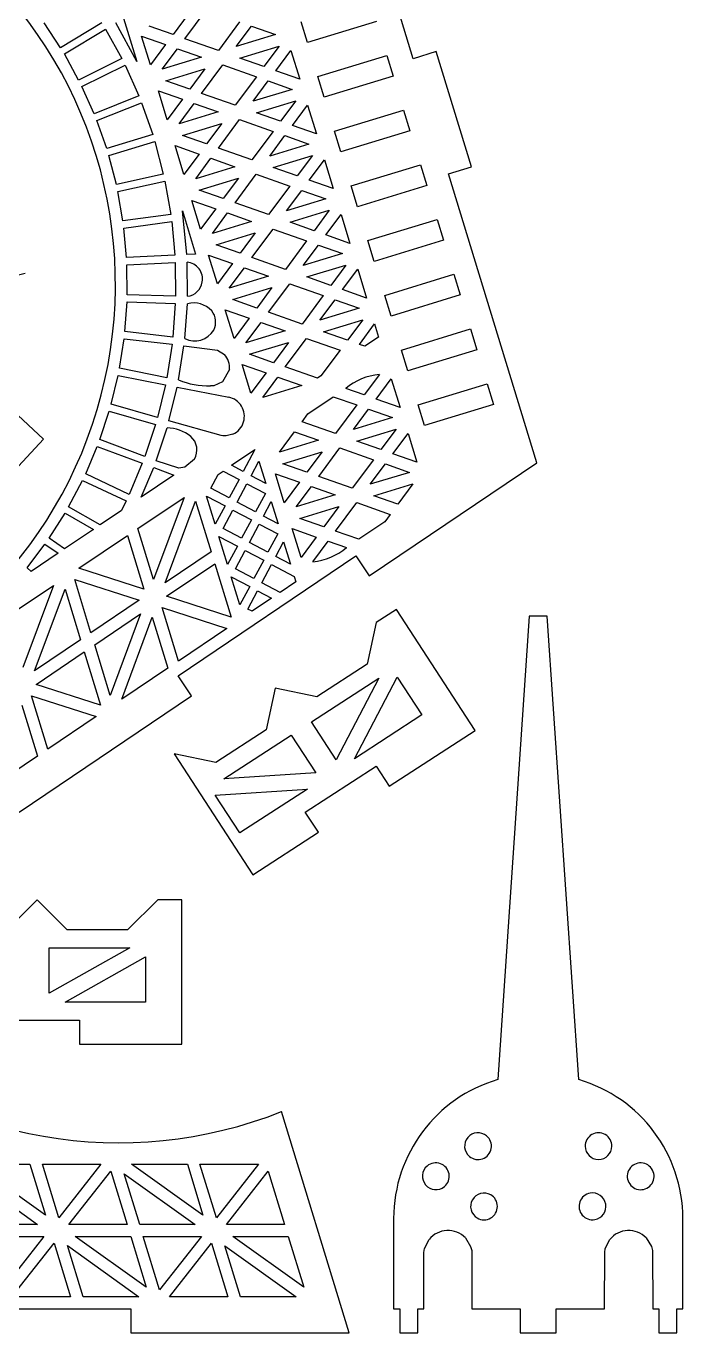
# Model space of a CAD drawing. Extents: x -170 to 20, y -131 to 140.
# Drawn here: x -67.6 to 19.6, y -131.2 to 42.3 of the extents above; entities that cross this region are included whole.
import ezdxf

# ---------------------------------------------------------------- set-up
doc = ezdxf.new("R2010")
doc.units = 0
doc.header["$MEASUREMENT"] = 0
doc.layers.add('CYAN', color=4, linetype='Continuous')

msp = doc.modelspace()

# ---------------------------------------------------------------- linework, layer by layer
at = {"layer": 'CYAN'}
for p, q in [((-16.172992, 38.017493), (-26.931992, 73.209493)), ((-46.030992, 43.946493), (-48.047992, 41.238493)), ((-46.473992, 40.674493), (-43.657992, 44.462493)), ((-62.983992, 39.474493), (-65.165992, 42.780493)), ((-57.491992, 42.784493), (-62.983992, 39.474493)), ((-62.479992, 38.645493), (-57.006992, 41.950493)), ((-57.006992, 41.950493), (-54.846992, 38.030493)), ((-52.863992, 37.633493), (-55.631992, 42.788493)), ((-54.623992, 43.389493), (-52.863992, 37.633493)), ((-48.047992, 41.238493), (-51.232992, 42.356493)), ((-39.205992, 42.896493), (-42.020992, 39.107493)), ((-39.647992, 39.623493), (-37.631992, 42.331493)), ((-37.631992, 42.331493), (-34.445992, 41.214493)), ((-30.214992, 40.165493), (-31.056992, 42.919493)), ((-21.033992, 42.972493), (-30.214992, 40.165493)), ((-52.222992, 41.007493), (-49.036992, 39.890493)), ((-51.052992, 37.182493), (-52.222992, 41.007493)), ((-42.020992, 39.107493), (-46.473992, 40.674493)), ((-34.445992, 41.214493), (-39.647992, 39.623493)), ((-60.585992, 35.188493), (-62.479992, 38.645493)), ((-49.036992, 39.890493), (-51.052992, 37.182493)), ((-49.478992, 36.618493), (-47.462992, 39.326493)), ((-44.276992, 38.208493), (-49.478992, 36.618493)), ((-47.462992, 39.326493), (-44.276992, 38.208493)), ((-39.180992, 38.093493), (-33.977992, 39.684493)), ((-33.977992, 39.684493), (-35.994992, 36.976493)), ((-34.420992, 36.411493), (-32.403992, 39.119493)), ((-32.403992, 39.119493), (-31.234992, 35.294493)), ((-28.834992, 35.651493), (-19.653992, 38.458493)), ((-19.653992, 38.458493), (-18.811992, 35.704493)), ((-13.112992, 38.952493), (-16.172992, 38.017493)), ((-8.434992, 23.651493), (-13.112992, 38.952493)), ((-54.846992, 38.030493), (-60.585992, 35.188493)), ((-60.152992, 34.317493), (-54.418992, 37.178493)), ((-54.418992, 37.178493), (-52.578992, 33.077493)), ((-49.010992, 35.088493), (-43.808992, 36.678493)), ((-43.808992, 36.678493), (-45.825992, 33.970493)), ((-44.251992, 33.406493), (-41.435992, 37.194493)), ((-41.435992, 37.194493), (-36.983992, 35.628493)), ((-35.994992, 36.976493), (-39.180992, 38.093493)), ((-45.825992, 33.970493), (-49.010992, 35.088493)), ((-36.983992, 35.628493), (-39.798992, 31.839493)), ((-37.425992, 32.355493), (-35.409992, 35.063493)), ((-35.409992, 35.063493), (-32.223992, 33.946493)), ((-31.234992, 35.294493), (-34.420992, 36.411493)), ((-27.992992, 32.897493), (-28.834992, 35.651493)), ((-18.811992, 35.704493), (-27.992992, 32.897493)), ((-58.528992, 30.714493), (-60.152992, 34.317493)), ((-52.578992, 33.077493), (-58.528992, 30.714493)), ((-48.830992, 29.914493), (-49.999992, 33.740493)), ((-49.999992, 33.740493), (-46.814992, 32.622493)), ((-39.798992, 31.839493), (-44.251992, 33.406493)), ((-32.223992, 33.946493), (-37.425992, 32.355493)), ((-58.170992, 29.819493), (-52.240992, 32.176493)), ((-52.240992, 32.176493), (-50.739992, 27.950493)), ((-46.814992, 32.622493), (-48.830992, 29.914493)), ((-47.256992, 29.350493), (-45.240992, 32.058493)), ((-45.240992, 32.058493), (-42.054992, 30.940493)), ((-36.958992, 30.825493), (-31.755992, 32.416493)), ((-31.755992, 32.416493), (-33.772992, 29.708493)), ((-32.198992, 29.143493), (-30.181992, 31.851493)), ((-30.181992, 31.851493), (-29.012992, 28.026493)), ((-56.860992, 26.079493), (-58.170992, 29.819493)), ((-42.054992, 30.940493), (-47.256992, 29.350493)), ((-42.029992, 26.138493), (-39.213992, 29.926493)), ((-39.213992, 29.926493), (-34.761992, 28.360493)), ((-33.772992, 29.708493), (-36.958992, 30.825493)), ((-26.612992, 28.383493), (-17.431992, 31.190493)), ((-17.431992, 31.190493), (-16.589992, 28.436493)), ((-50.739992, 27.950493), (-56.860992, 26.079493)), ((-46.788992, 27.820493), (-41.586992, 29.410493)), ((-43.602992, 26.702493), (-46.788992, 27.820493)), ((-41.586992, 29.410493), (-43.602992, 26.702493)), ((-34.761992, 28.360493), (-37.576992, 24.571493)), ((-35.203992, 25.087493), (-33.187992, 27.795493)), ((-33.187992, 27.795493), (-30.001992, 26.678493)), ((-29.012992, 28.026493), (-32.198992, 29.143493)), ((-25.770992, 25.629493), (-26.612992, 28.383493)), ((-16.589992, 28.436493), (-25.770992, 25.629493)), ((-56.579992, 25.161493), (-50.459992, 27.032493)), ((-50.459992, 27.032493), (-49.340992, 22.690493)), ((-46.608992, 22.646493), (-47.777992, 26.472493)), ((-47.777992, 26.472493), (-44.592992, 25.354493)), ((-37.576992, 24.571493), (-42.029992, 26.138493)), ((-30.001992, 26.678493), (-35.203992, 25.087493)), ((-55.574992, 21.327493), (-56.579992, 25.161493)), ((-44.592992, 25.354493), (-46.608992, 22.646493)), ((-45.034992, 22.082493), (-43.018992, 24.790493)), ((-43.018992, 24.790493), (-39.832992, 23.672493)), ((-34.736992, 23.557493), (-29.533992, 25.148493)), ((-29.533992, 25.148493), (-31.550992, 22.440493)), ((-29.976992, 21.875493), (-27.959992, 24.583493)), ((-27.959992, 24.583493), (-26.790992, 20.758493)), ((-49.340992, 22.690493), (-55.574992, 21.327493)), ((-39.832992, 23.672493), (-45.034992, 22.082493)), ((-39.807992, 18.870493), (-36.991992, 22.659493)), ((-36.991992, 22.659493), (-32.539992, 21.092493)), ((-31.550992, 22.440493), (-34.736992, 23.557493)), ((-24.390992, 21.116493), (-15.209992, 23.922493)), ((-15.209992, 23.922493), (-14.367992, 21.168493)), ((-11.494992, 22.716493), (-8.434992, 23.651493)), ((0.241008, -15.669507), (-11.494992, 22.716493)), ((-55.370992, 20.386493), (-49.117992, 21.754493)), ((-49.117992, 21.754493), (-48.348992, 17.325493)), ((-44.566992, 20.552493), (-39.364992, 22.142493)), ((-39.364992, 22.142493), (-41.380992, 19.434493)), ((-32.539992, 21.092493), (-35.354992, 17.303493)), ((-26.790992, 20.758493), (-29.976992, 21.875493)), ((-23.548992, 18.361493), (-24.390992, 21.116493)), ((-14.367992, 21.168493), (-23.548992, 18.361493)), ((-54.702992, 16.491493), (-55.370992, 20.386493)), ((-44.386992, 15.379493), (-45.555992, 19.204493)), ((-45.555992, 19.204493), (-42.370992, 18.086493)), ((-41.380992, 19.434493), (-44.566992, 20.552493)), ((-32.981992, 17.820493), (-30.965992, 20.527493)), ((-27.779992, 19.410493), (-32.981992, 17.820493)), ((-30.965992, 20.527493), (-27.779992, 19.410493)), ((-46.217992, 11.995493), (-46.805992, 17.818493)), ((-46.805992, 17.818493), (-45.045992, 12.061493)), ((-42.370992, 18.086493), (-44.386992, 15.379493)), ((-42.812992, 14.814493), (-40.796992, 17.522493)), ((-40.796992, 17.522493), (-37.610992, 16.404493)), ((-35.354992, 17.303493), (-39.807992, 18.870493)), ((-32.514992, 16.289493), (-27.311992, 17.880493)), ((-27.311992, 17.880493), (-29.328992, 15.172493)), ((-48.348992, 17.325493), (-54.702992, 16.491493)), ((-54.574992, 15.526493), (-48.226992, 16.379493)), ((-48.226992, 16.379493), (-47.826992, 11.922493)), ((-37.610992, 16.404493), (-42.812992, 14.814493)), ((-29.328992, 15.172493), (-32.514992, 16.289493)), ((-27.754992, 14.608493), (-25.737992, 17.315493)), ((-25.737992, 17.315493), (-24.568992, 13.490493)), ((-22.168992, 13.848493), (-12.987992, 16.654493)), ((-12.987992, 16.654493), (-12.145992, 13.900493)), ((-54.211992, 11.601493), (-54.574992, 15.526493)), ((-42.344992, 13.284493), (-37.142992, 14.874493)), ((-37.142992, 14.874493), (-39.158992, 12.167493)), ((-37.585992, 11.602493), (-34.769992, 15.391493)), ((-34.769992, 15.391493), (-30.317992, 13.824493)), ((-24.568992, 13.490493), (-27.754992, 14.608493)), ((-12.145992, 13.900493), (-21.325992, 11.093493)), ((-39.158992, 12.167493), (-42.344992, 13.284493)), ((-30.317992, 13.824493), (-33.132992, 10.035493)), ((-30.759992, 10.552493), (-28.743992, 13.260493)), ((-28.743992, 13.260493), (-25.557992, 12.142493)), ((-21.325992, 11.093493), (-22.168992, 13.848493)), ((-47.826992, 11.922493), (-54.211992, 11.601493)), ((-54.165992, 10.632493), (-47.761992, 10.959493)), ((-54.126992, 6.670493), (-54.165992, 10.632493)), ((-47.761992, 10.959493), (-47.728992, 6.472493)), ((-45.045992, 12.061493), (-46.217992, 11.995493)), ((-46.134992, 6.458493), (-46.166992, 11.007493)), ((-42.164992, 8.111493), (-43.333992, 11.936493)), ((-43.333992, 11.936493), (-40.148992, 10.818493)), ((-40.148992, 10.818493), (-42.164992, 8.111493)), ((-33.132992, 10.035493), (-37.585992, 11.602493)), ((-25.557992, 12.142493), (-30.759992, 10.552493)), ((-30.291992, 9.022493), (-25.089992, 10.612493)), ((-25.089992, 10.612493), (-27.106992, 7.904493)), ((-40.590992, 7.546493), (-38.574992, 10.254493)), ((-35.388992, 9.137493), (-40.590992, 7.546493)), ((-38.574992, 10.254493), (-35.388992, 9.137493)), ((-27.106992, 7.904493), (-30.291992, 9.022493)), ((-25.532992, 7.340493), (-23.515992, 10.048493)), ((-23.515992, 10.048493), (-22.346992, 6.222493)), ((-19.946992, 6.580493), (-10.765992, 9.387493)), ((-10.765992, 9.387493), (-9.923992, 6.632493)), ((-40.122992, 6.016493), (-34.920992, 7.606493)), ((-34.920992, 7.606493), (-36.936992, 4.899493)), ((-35.363992, 4.334493), (-32.547992, 8.123493)), ((-32.547992, 8.123493), (-28.095992, 6.556493)), ((-22.346992, 6.222493), (-25.532992, 7.340493)), ((-54.445992, 1.763493), (-54.149992, 5.722493)), ((-54.149992, 5.722493), (-47.746992, 5.505493)), ((-47.728992, 6.472493), (-54.126992, 6.670493)), ((-47.746992, 5.505493), (-48.073992, 1.034493)), ((-46.490992, 0.849493), (-46.146992, 5.471493)), ((-36.936992, 4.899493), (-40.122992, 6.016493)), ((-28.095992, 6.556493), (-30.910992, 2.767493)), ((-28.537992, 3.284493), (-26.521992, 5.992493)), ((-26.521992, 5.992493), (-23.335992, 4.874493)), ((-19.103992, 3.826493), (-19.946992, 6.580493)), ((-9.923992, 6.632493), (-19.103992, 3.826493)), ((-39.942992, 0.843493), (-41.111992, 4.668493)), ((-41.111992, 4.668493), (-37.925992, 3.551493)), ((-37.925992, 3.551493), (-39.942992, 0.843493)), ((-30.910992, 2.767493), (-35.363992, 4.334493)), ((-23.335992, 4.874493), (-28.537992, 3.284493)), ((-48.073992, 1.034493), (-54.445992, 1.763493)), ((-38.368992, 0.278493), (-36.352992, 2.986493)), ((-33.166992, 1.869493), (-38.368992, 0.278493)), ((-36.352992, 2.986493), (-33.166992, 1.869493)), ((-28.069992, 1.754493), (-22.867992, 3.344493)), ((-24.884992, 0.636493), (-28.069992, 1.754493)), ((-22.867992, 3.344493), (-24.884992, 0.636493)), ((-23.310992, 0.072493), (-21.293992, 2.780493)), ((-21.293992, 2.780493), (-20.761992, 1.039493)), ((-17.723992, -0.687507), (-8.543992, 2.119493)), ((-8.543992, 2.119493), (-7.701992, -0.635507)), ((-65.235992, -12.527507), (-79.277992, 0.567493)), ((-55.155992, -3.096507), (-54.551992, 0.810493)), ((-54.551992, 0.810493), (-48.179992, 0.081493)), ((-48.179992, 0.081493), (-48.872992, -4.354507)), ((-37.900992, -1.251507), (-32.698992, 0.339493)), ((-32.698992, 0.339493), (-34.714992, -2.368507)), ((-33.141992, -2.933507), (-30.325992, 0.855493)), ((-30.325992, 0.855493), (-25.873992, -0.711507)), ((-22.563992, -0.180507), (-23.310992, 0.072493)), ((-20.761992, 1.039493), (-22.563992, -0.180507)), ((-47.317992, -4.653507), (-46.596992, -0.103507)), ((-46.596992, -0.103507), (-42.131992, -0.683507)), ((-42.131992, -0.683507), (-41.235992, -1.288507)), ((-34.714992, -2.368507), (-37.900992, -1.251507)), ((-25.873992, -0.711507), (-28.406992, -4.121507)), ((-16.881992, -3.441507), (-17.723992, -0.687507)), ((-7.701992, -0.635507), (-16.881992, -3.441507)), ((-48.872992, -4.354507), (-55.155992, -3.096507)), ((-40.570992, -3.259507), (-41.484992, -4.919507)), ((-37.720992, -6.424507), (-38.889992, -2.599507)), ((-38.889992, -2.599507), (-35.703992, -3.716507)), ((-28.876992, -4.431507), (-33.141992, -2.933507)), ((-56.262992, -7.889507), (-55.343992, -4.053507)), ((-55.343992, -4.053507), (-49.067992, -5.292507)), ((-41.484992, -4.919507), (-42.648992, -5.421507)), ((-35.703992, -3.716507), (-37.720992, -6.424507)), ((-36.146992, -6.989507), (-34.130992, -4.281507)), ((-34.130992, -4.281507), (-30.944992, -5.398507)), ((-28.406992, -4.121507), (-28.876992, -4.431507)), ((-20.645992, -3.923507), (-22.662992, -6.631507)), ((-21.088992, -7.195507), (-19.071992, -4.487507)), ((-19.071992, -4.487507), (-17.902992, -8.313507)), ((-15.501992, -7.955507), (-6.321992, -5.148507)), ((-6.321992, -5.148507), (-5.479992, -7.902507)), ((-49.067992, -5.292507), (-50.118992, -9.650507)), ((-48.586992, -10.081507), (-47.486992, -5.604507)), ((-47.486992, -5.604507), (-40.656992, -6.945507)), ((-42.648992, -5.421507), (-43.079992, -5.449507)), ((-30.944992, -5.398507), (-36.146992, -6.989507)), ((-30.152992, -9.151507), (-26.767992, -6.882507)), ((-26.767992, -6.882507), (-23.651992, -7.979507)), ((-22.662992, -6.631507), (-25.120992, -5.772507)), ((-50.118992, -9.650507), (-56.262992, -7.889507)), ((-23.651992, -7.979507), (-26.466992, -11.767507)), ((-24.093992, -11.251507), (-22.077992, -8.543507)), ((-22.077992, -8.543507), (-18.891992, -9.661507)), ((-17.902992, -8.313507), (-21.088992, -7.195507)), ((-14.659992, -10.709507), (-15.501992, -7.955507)), ((-5.479992, -7.902507), (-14.659992, -10.709507)), ((-57.777992, -12.577507), (-56.525992, -8.806507)), ((-56.525992, -8.806507), (-50.382992, -10.567507)), ((-41.669992, -12.045507), (-48.586992, -10.081507)), ((-30.919992, -10.201507), (-30.152992, -9.151507)), ((-26.466992, -11.767507), (-30.919992, -10.201507)), ((-18.891992, -9.661507), (-24.093992, -11.251507)), ((-50.382992, -10.567507), (-51.779992, -14.822507)), ((-50.288992, -15.390507), (-48.843992, -11.017507)), ((-41.430992, -12.076507), (-41.669992, -12.045507)), ((-40.987992, -12.087507), (-41.430992, -12.076507)), ((-40.115992, -11.862507), (-40.987992, -12.087507)), ((-33.924992, -14.257507), (-31.908992, -11.549507)), ((-31.908992, -11.549507), (-28.722992, -12.666507)), ((-23.625992, -12.781507), (-18.423992, -11.191507)), ((-18.423992, -11.191507), (-20.440992, -13.899507)), ((-18.866992, -14.463507), (-16.849992, -11.755507)), ((-16.849992, -11.755507), (-15.680992, -15.580507)), ((-74.510992, -22.473507), (-65.235992, -12.527507)), ((-59.650992, -17.124507), (-58.110992, -13.474507)), ((-58.110992, -13.474507), (-52.131992, -15.724507)), ((-51.779992, -14.822507), (-57.777992, -12.577507)), ((-28.722992, -12.666507), (-33.924992, -14.257507)), ((-28.697992, -17.469507), (-25.881992, -13.680507)), ((-25.881992, -13.680507), (-21.429992, -15.247507)), ((-20.440992, -13.899507), (-23.625992, -12.781507)), ((-47.294992, -16.357507), (-50.288992, -15.390507)), ((-45.208992, -15.176507), (-46.475992, -16.233507)), ((-40.275992, -15.989507), (-37.167992, -13.910507)), ((-37.167992, -13.910507), (-38.727992, -16.813507)), ((-37.672992, -17.389507), (-36.636992, -15.441507)), ((-36.636992, -15.441507), (-35.730992, -18.406507)), ((-33.456992, -15.787507), (-28.254992, -14.196507)), ((-28.254992, -14.196507), (-30.270992, -16.904507)), ((-21.429992, -15.247507), (-24.244992, -19.035507)), ((-15.680992, -15.580507), (-18.866992, -14.463507)), ((-53.879992, -19.856507), (-59.650992, -17.124507)), ((-52.131992, -15.724507), (-53.879992, -19.856507)), ((-52.275992, -20.244507), (-50.620992, -16.287507)), ((-47.925992, -17.303507), (-52.275992, -20.244507)), ((-50.620992, -16.287507), (-47.925992, -17.303507)), ((-46.475992, -16.233507), (-47.294992, -16.357507)), ((-43.027992, -19.027507), (-42.039992, -17.198507)), ((-42.039992, -17.198507), (-41.401992, -16.752507)), ((-41.401992, -16.752507), (-39.278992, -17.881507)), ((-38.727992, -16.813507), (-40.275992, -15.989507)), ((-33.276992, -20.960507), (-34.445992, -17.135507)), ((-34.445992, -17.135507), (-31.259992, -18.252507)), ((-30.270992, -16.904507), (-33.456992, -15.787507)), ((-22.018992, -30.694507), (0.241008, -15.669507)), ((-21.871992, -18.519507), (-19.855992, -15.811507)), ((-16.669992, -16.929507), (-21.871992, -18.519507)), ((-19.855992, -15.811507), (-16.669992, -16.929507)), ((-61.911992, -21.495507), (-60.071992, -18.005507)), ((-60.071992, -18.005507), (-54.281992, -20.731507)), ((-40.586992, -20.309507), (-43.027992, -19.027507)), ((-39.278992, -17.881507), (-40.586992, -20.309507)), ((-39.531992, -20.886507), (-38.230992, -18.438507)), ((-38.230992, -18.438507), (-35.782992, -19.740507)), ((-35.730992, -18.406507), (-37.672992, -17.389507)), ((-31.259992, -18.252507), (-33.276992, -20.960507)), ((-31.702992, -21.525507), (-29.686992, -18.817507)), ((-29.686992, -18.817507), (-26.500992, -19.934507)), ((-24.244992, -19.035507), (-28.697992, -17.469507)), ((-21.403992, -20.049507), (-16.201992, -18.459507)), ((-16.201992, -18.459507), (-18.218992, -21.166507)), ((-54.281992, -20.731507), (-54.914992, -22.012507)), ((-52.721992, -24.395507), (-46.582992, -20.260507)), ((-46.582992, -20.260507), (-50.651992, -31.166507)), ((-49.093992, -31.610507), (-45.057992, -20.735507)), ((-45.057992, -20.735507), (-42.992992, -27.486507)), ((-42.445992, -23.805507), (-43.585992, -20.076507)), ((-43.585992, -20.076507), (-41.137992, -21.377507)), ((-35.782992, -19.740507), (-37.089992, -22.168507)), ((-36.035992, -22.745507), (-34.999992, -20.797507)), ((-34.999992, -20.797507), (-34.093992, -23.761507)), ((-26.500992, -19.934507), (-31.702992, -21.525507)), ((-18.218992, -21.166507), (-21.403992, -20.049507)), ((-64.502992, -25.676507), (-62.387992, -22.331507)), ((-62.387992, -22.331507), (-58.607992, -24.501507)), ((-57.720992, -23.916507), (-61.911992, -21.495507)), ((-54.914992, -22.012507), (-57.720992, -23.916507)), ((-41.137992, -21.377507), (-42.445992, -23.805507)), ((-41.390992, -24.382507), (-40.089992, -21.935507)), ((-40.089992, -21.935507), (-37.641992, -23.236507)), ((-37.089992, -22.168507), (-39.531992, -20.886507)), ((-31.234992, -23.055507), (-26.032992, -21.464507)), ((-26.032992, -21.464507), (-28.048992, -24.172507)), ((-26.475992, -24.737507), (-23.659992, -20.948507)), ((-23.659992, -20.948507), (-19.207992, -22.515507)), ((-19.207992, -22.515507), (-19.947992, -23.515507)), ((-37.641992, -23.236507), (-38.948992, -25.664507)), ((-37.894992, -26.241507), (-36.592992, -23.794507)), ((-36.592992, -23.794507), (-34.145992, -25.095507)), ((-34.093992, -23.761507), (-36.035992, -22.745507)), ((-28.048992, -24.172507), (-31.234992, -23.055507)), ((-19.947992, -23.515507), (-23.383992, -25.820507)), ((-62.456992, -27.100507), (-64.502992, -25.676507)), ((-58.607992, -24.501507), (-62.456992, -27.100507)), ((-60.540992, -29.672507), (-54.111992, -25.322507)), ((-54.111992, -25.322507), (-51.936992, -32.437507)), ((-50.651992, -31.166507), (-52.721992, -24.395507)), ((-40.807992, -29.160507), (-41.948992, -25.431507)), ((-41.948992, -25.431507), (-39.500992, -26.732507)), ((-38.948992, -25.664507), (-41.390992, -24.382507)), ((-34.145992, -25.095507), (-35.452992, -27.523507)), ((-32.223992, -24.403507), (-29.037992, -25.520507)), ((-31.054992, -28.228507), (-32.223992, -24.403507)), ((-29.037992, -25.520507), (-31.054992, -28.228507)), ((-23.383992, -25.820507), (-26.475992, -24.737507)), ((-67.435992, -29.626507), (-65.053992, -26.472507)), ((-63.305992, -27.673507), (-66.877992, -30.083507)), ((-65.053992, -26.472507), (-63.305992, -27.673507)), ((-42.992992, -27.486507), (-49.093992, -31.610507)), ((-39.500992, -26.732507), (-40.807992, -29.160507)), ((-39.753992, -29.737507), (-38.451992, -27.290507)), ((-38.451992, -27.290507), (-36.004992, -28.591507)), ((-35.452992, -27.523507), (-37.894992, -26.241507)), ((-34.397992, -28.100507), (-33.362992, -26.152507)), ((-33.362992, -26.152507), (-32.455992, -29.117507)), ((-29.480992, -28.793507), (-27.464992, -26.085507)), ((-27.464992, -26.085507), (-25.030992, -26.930507)), ((-48.904992, -33.392507), (-42.507992, -29.074507)), ((-47.371992, -43.946507), (-23.792992, -28.037507)), ((-42.507992, -29.074507), (-40.343992, -36.150507)), ((-36.004992, -28.591507), (-37.311992, -31.019507)), ((-36.256992, -31.596507), (-34.955992, -29.149507)), ((-34.955992, -29.149507), (-31.958992, -30.742507)), ((-32.455992, -29.117507), (-34.397992, -28.100507)), ((-23.792992, -28.037507), (-22.018992, -30.694507)), ((-66.877992, -30.083507), (-67.435992, -29.626507)), ((-61.103992, -31.183507), (-52.549992, -33.921507)), ((-58.945992, -38.240507), (-61.103992, -31.183507)), ((-51.936992, -32.437507), (-60.540992, -29.672507)), ((-40.310992, -30.786507), (-37.863992, -32.087507)), ((-39.170992, -34.516507), (-40.310992, -30.786507)), ((-37.311992, -31.019507), (-39.753992, -29.737507)), ((-31.958992, -30.742507), (-31.736992, -31.469507)), ((-70.058992, -36.095507), (-63.919992, -31.960507)), ((-63.919992, -31.960507), (-67.988992, -42.866507)), ((-66.430992, -43.310507), (-62.393992, -32.435507)), ((-62.393992, -32.435507), (-60.329992, -39.186507)), ((-37.863992, -32.087507), (-39.170992, -34.516507)), ((-38.115992, -35.093507), (-36.814992, -32.645507)), ((-36.814992, -32.645507), (-34.960992, -33.647507)), ((-33.834992, -32.884507), (-36.256992, -31.596507)), ((-31.736992, -31.469507), (-33.834992, -32.884507)), ((-52.549992, -33.921507), (-58.945992, -38.240507)), ((-40.343992, -36.150507), (-48.904992, -33.392507)), ((-34.960992, -33.647507), (-37.547992, -35.379507)), ((-58.454992, -39.847507), (-52.353992, -35.723507)), ((-52.353992, -35.723507), (-56.396992, -46.579507)), ((-54.864992, -47.073507), (-50.801992, -36.148507)), ((-50.801992, -36.148507), (-48.725992, -42.937507)), ((-47.341992, -41.991507), (-49.511992, -34.896507)), ((-49.511992, -34.896507), (-40.906992, -37.661507)), ((-37.547992, -35.379507), (-38.115992, -35.093507)), ((-18.400992, -35.126507), (-21.084992, -36.869507)), ((-7.943992, -51.228507), (-18.400992, -35.126507)), ((-0.755992, -36.033507), (-4.935992, -97.593507)), ((1.644008, -36.033507), (-0.755992, -36.033507)), ((5.824008, -97.593507), (1.644008, -36.033507)), ((-40.906992, -37.661507), (-47.341992, -41.991507)), ((-21.084992, -36.869507), (-22.260992, -42.402507)), ((-60.329992, -39.186507), (-66.430992, -43.310507)), ((-56.396992, -46.579507), (-58.454992, -39.847507)), ((-66.241992, -45.093507), (-59.844992, -40.774507)), ((-59.844992, -40.774507), (-57.680992, -47.850507)), ((-48.725992, -42.937507), (-54.864992, -47.073507)), ((-22.260992, -42.402507), (-28.969992, -46.759507)), ((-57.680992, -47.850507), (-66.241992, -45.093507)), ((-45.578992, -46.597507), (-47.371992, -43.946507)), ((-29.675992, -50.079507), (-20.718992, -44.262507)), ((-20.718992, -44.262507), (-26.407992, -55.111507)), ((-23.976992, -54.963507), (-18.287992, -44.114507)), ((-18.287992, -44.114507), (-15.019992, -49.146507)), ((-68.481992, -62.048507), (-45.578992, -46.597507)), ((-66.848992, -46.596507), (-58.243992, -49.361507)), ((-64.678992, -53.691507), (-66.848992, -46.596507)), ((-34.503992, -45.583507), (-35.679992, -51.116507)), ((-28.969992, -46.759507), (-34.503992, -45.583507)), ((-68.138992, -47.848507), (-66.062992, -54.637507)), ((-58.243992, -49.361507), (-64.678992, -53.691507)), ((-26.407992, -55.111507), (-29.675992, -50.079507)), ((-15.019992, -49.146507), (-23.976992, -54.963507)), ((-35.679992, -51.116507), (-42.388992, -55.473507)), ((-41.316992, -57.639507), (-32.359992, -51.822507)), ((-32.359992, -51.822507), (-29.091992, -56.854507)), ((-19.349992, -58.635507), (-7.943992, -51.228507)), ((-66.062992, -54.637507), (-72.201992, -58.773507)), ((-47.921992, -54.297507), (-37.464992, -70.400507)), ((-42.388992, -55.473507), (-47.921992, -54.297507)), ((-29.091992, -56.854507), (-41.316992, -57.639507)), ((-30.485992, -62.052507), (-21.092992, -55.952507)), ((-21.092992, -55.952507), (-19.349992, -58.635507)), ((-42.440992, -59.800507), (-30.215992, -59.015507)), ((-30.215992, -59.015507), (-39.172992, -64.832507)), ((-39.172992, -64.832507), (-42.440992, -59.800507)), ((-28.742992, -64.735507), (-30.485992, -62.052507)), ((-37.464992, -70.400507), (-28.742992, -64.735507)), ((-66.088992, -73.700507), (-70.088992, -77.700507)), ((-62.088992, -77.700507), (-66.088992, -73.700507)), ((-50.088992, -73.700507), (-54.088992, -77.700507)), ((-46.888992, -73.700507), (-50.088992, -73.700507)), ((-46.888992, -92.900507), (-46.888992, -73.700507)), ((-54.088992, -77.700507), (-62.088992, -77.700507)), ((-64.488992, -80.100507), (-53.808992, -80.100507)), ((-53.808992, -80.100507), (-64.488992, -86.100507)), ((-64.488992, -86.100507), (-64.488992, -80.100507)), ((-62.368992, -87.300507), (-51.688992, -81.300507)), ((-51.688992, -81.300507), (-51.688992, -87.300507)), ((-51.688992, -87.300507), (-62.368992, -87.300507)), ((-71.688992, -89.700507), (-60.488992, -89.700507)), ((-60.488992, -89.700507), (-60.488992, -92.900507)), ((-60.488992, -92.900507), (-46.888992, -92.900507)), ((-24.655992, -131.232507), (-33.642992, -101.835507)), ((-74.459992, -108.835507), (-67.057992, -108.830507)), ((-64.987992, -115.601507), (-74.459992, -108.835507)), ((-67.057992, -108.830507), (-64.987992, -115.601507)), ((-63.212992, -115.937507), (-65.387992, -108.822507)), ((-65.387992, -108.822507), (-57.624992, -108.833507)), ((-57.624992, -108.833507), (-63.212992, -115.937507)), ((-53.544992, -108.840507), (-46.142992, -108.836507)), ((-44.072992, -115.606507), (-53.544992, -108.840507)), ((-46.142992, -108.836507), (-44.072992, -115.606507)), ((-42.296992, -115.942507), (-44.471992, -108.827507)), ((-44.471992, -108.827507), (-36.709992, -108.838507)), ((-36.709992, -108.838507), (-42.296992, -115.942507)), ((-75.459992, -110.081507), (-66.031992, -116.840507)), ((-61.874992, -116.824507), (-56.313992, -109.770507)), ((-56.313992, -109.770507), (-54.155992, -116.828507)), ((-52.479992, -116.838507), (-54.543992, -110.087507)), ((-54.543992, -110.087507), (-45.115992, -116.845507)), ((-40.958992, -116.829507), (-35.398992, -109.775507)), ((-35.398992, -109.775507), (-33.240992, -116.833507)), ((-18.755992, -116.033507), (-18.755992, -128.033507)), ((19.644008, -128.033507), (19.644008, -116.033507)), ((-66.031992, -116.840507), (-73.394992, -116.833507)), ((-54.155992, -116.828507), (-61.874992, -116.824507)), ((-45.115992, -116.845507), (-52.479992, -116.838507)), ((-33.240992, -116.833507), (-40.958992, -116.829507)), ((-72.909992, -118.420507), (-65.191992, -118.424507)), ((-65.191992, -118.424507), (-70.746992, -125.497507)), ((-69.434992, -126.435507), (-63.847992, -119.331507)), ((-63.847992, -119.331507), (-61.678992, -126.426507)), ((-60.001992, -126.437507), (-62.077992, -119.647507)), ((-62.077992, -119.647507), (-52.599992, -126.432507)), ((-51.606992, -125.167507), (-61.028992, -118.427507)), ((-61.028992, -118.427507), (-53.664992, -118.434507)), ((-53.664992, -118.434507), (-51.606992, -125.167507)), ((-49.830992, -125.502507), (-51.994992, -118.426507)), ((-51.994992, -118.426507), (-44.275992, -118.429507)), ((-44.275992, -118.429507), (-49.830992, -125.502507)), ((-48.519992, -126.440507), (-42.932992, -119.336507)), ((-42.932992, -119.336507), (-40.762992, -126.432507)), ((-39.086992, -126.442507), (-41.162992, -119.652507)), ((-41.162992, -119.652507), (-31.684992, -126.438507)), ((-30.690992, -125.172507), (-40.113992, -118.432507)), ((-40.113992, -118.432507), (-32.749992, -118.440507)), ((-32.749992, -118.440507), (-30.690992, -125.172507)), ((-14.655992, -120.033507), (-14.035992, -118.813507)), ((-9.235992, -118.613507), (-8.535992, -119.773507)), ((9.344008, -120.033507), (9.964008, -118.813507)), ((14.764008, -118.613507), (15.464008, -119.773507)), ((-14.755992, -128.033507), (-14.735992, -120.553507)), ((-14.735992, -120.553507), (-14.655992, -120.033507)), ((-8.535992, -119.773507), (-8.395992, -120.293507)), ((-8.395992, -120.293507), (-8.355992, -128.033507)), ((9.244008, -128.033507), (9.264008, -120.553507)), ((9.264008, -120.553507), (9.344008, -120.033507)), ((15.464008, -119.773507), (15.604008, -120.293507)), ((15.604008, -120.293507), (15.644008, -128.033507)), ((-61.678992, -126.426507), (-69.434992, -126.435507)), ((-52.599992, -126.432507), (-60.001992, -126.437507)), ((-40.762992, -126.432507), (-48.519992, -126.440507)), ((-31.684992, -126.438507), (-39.086992, -126.442507)), ((-81.684992, -128.026507), (-53.658992, -128.032507)), ((-53.658992, -128.032507), (-53.662992, -131.233507)), ((-18.755992, -128.033507), (-17.955992, -128.033507)), ((-17.955992, -128.033507), (-17.955992, -131.233507)), ((-15.555992, -131.233507), (-15.555992, -128.033507)), ((-15.555992, -128.033507), (-14.755992, -128.033507)), ((-8.355992, -128.033507), (-1.955992, -128.033507)), ((-1.955992, -128.033507), (-1.955992, -131.233507)), ((2.844008, -131.233507), (2.844008, -128.033507)), ((2.844008, -128.033507), (9.244008, -128.033507)), ((15.644008, -128.033507), (16.444008, -128.033507)), ((16.444008, -128.033507), (16.444008, -131.233507)), ((18.844008, -131.233507), (18.844008, -128.033507)), ((18.844008, -128.033507), (19.644008, -128.033507)), ((-53.662992, -131.233507), (-24.655992, -131.232507)), ((-17.955992, -131.233507), (-15.555992, -131.233507)), ((-1.955992, -131.233507), (2.844008, -131.233507)), ((16.444008, -131.233507), (18.844008, -131.233507))]:
    msp.add_line(p, q, dxfattribs=at)
for centre, radius, start, end in [((-114.095882, 8.079256), 58.397423, -77.717608, 111.717798), ((-46.433915, 8.723758), 2.299282, -9.165976, 83.333533), ((-55.251814, -47.582669), 58.397873, 102.282588, 291.717315), ((-46.406625, 8.71279), 2.270603, -83.129228, -9.00246), ((-45.323251, 2.290218), 3.286193, 42.669452, 104.517003), ((-44.727287, 3.054851), 2.335122, -27.392673, 38.782555), ((-45.171037, 3.445602), 2.912397, -116.950419, -30.202601), ((-43.027183, -2.990523), 2.470875, -6.249693, 43.537678), ((-43.236395, 5.3976), 10.848234, -112.101306, -89.173918), ((-19.873912, -12.131873), 8.244597, 95.373435, 129.525863), ((-41.190109, -9.502226), 2.61171, -15.712548, 78.22169), ((-41.183573, -9.478767), 2.611885, -65.874313, -16.246761), ((-49.010749, -16.435774), 5.420833, 52.303055, 88.237172), ((-47.273315, -13.95416), 2.399075, -30.631015, 48.892687), ((-30.246952, -20.717739), 8.112011, -84.581893, -49.984694), ((0.46262, -116.038291), 19.218613, 106.314251, 179.98573), ((0.399142, -116.057967), 19.244881, 0.072823, 73.627192), ((-7.555405, -106.433999), 1.780234, 50.037775, 229.988456), ((-7.555992, -106.433507), 1.780234, -129.986887, 50.013114), ((8.444008, -106.433507), 1.78, 0, 180.000009), ((8.444008, -106.433507), 1.78, 180.000005, 360), ((-13.155405, -110.433014), 1.780234, 130.011544, 309.962225), ((-13.155992, -110.433507), 1.780234, -50.013114, 129.986887), ((14.044406, -110.433226), 1.779926, 19.998239, 200.017476), ((14.04461, -110.433787), 1.779926, -160.001758, 20.017478), ((-6.755242, -114.43394), 1.780411, 60.035519, 239.979766), ((7.644008, -114.433507), 1.780025, 99.99679, 279.996792), ((7.644008, -114.433507), 1.780025, -80.003208, 99.99679), ((-6.755992, -114.433507), 1.780411, -119.992367, 60.007638), ((-11.557509, -120.818295), 3.187798, 92.489805, 141.031385), ((-11.603812, -120.979666), 3.347429, 44.979907, 91.577995), ((12.442491, -120.818295), 3.187798, 92.489805, 141.031385), ((12.396188, -120.979666), 3.347429, 44.979907, 91.577995)]:
    msp.add_arc(centre, radius, start, end, dxfattribs=at)

doc.saveas('drawing.dxf')
